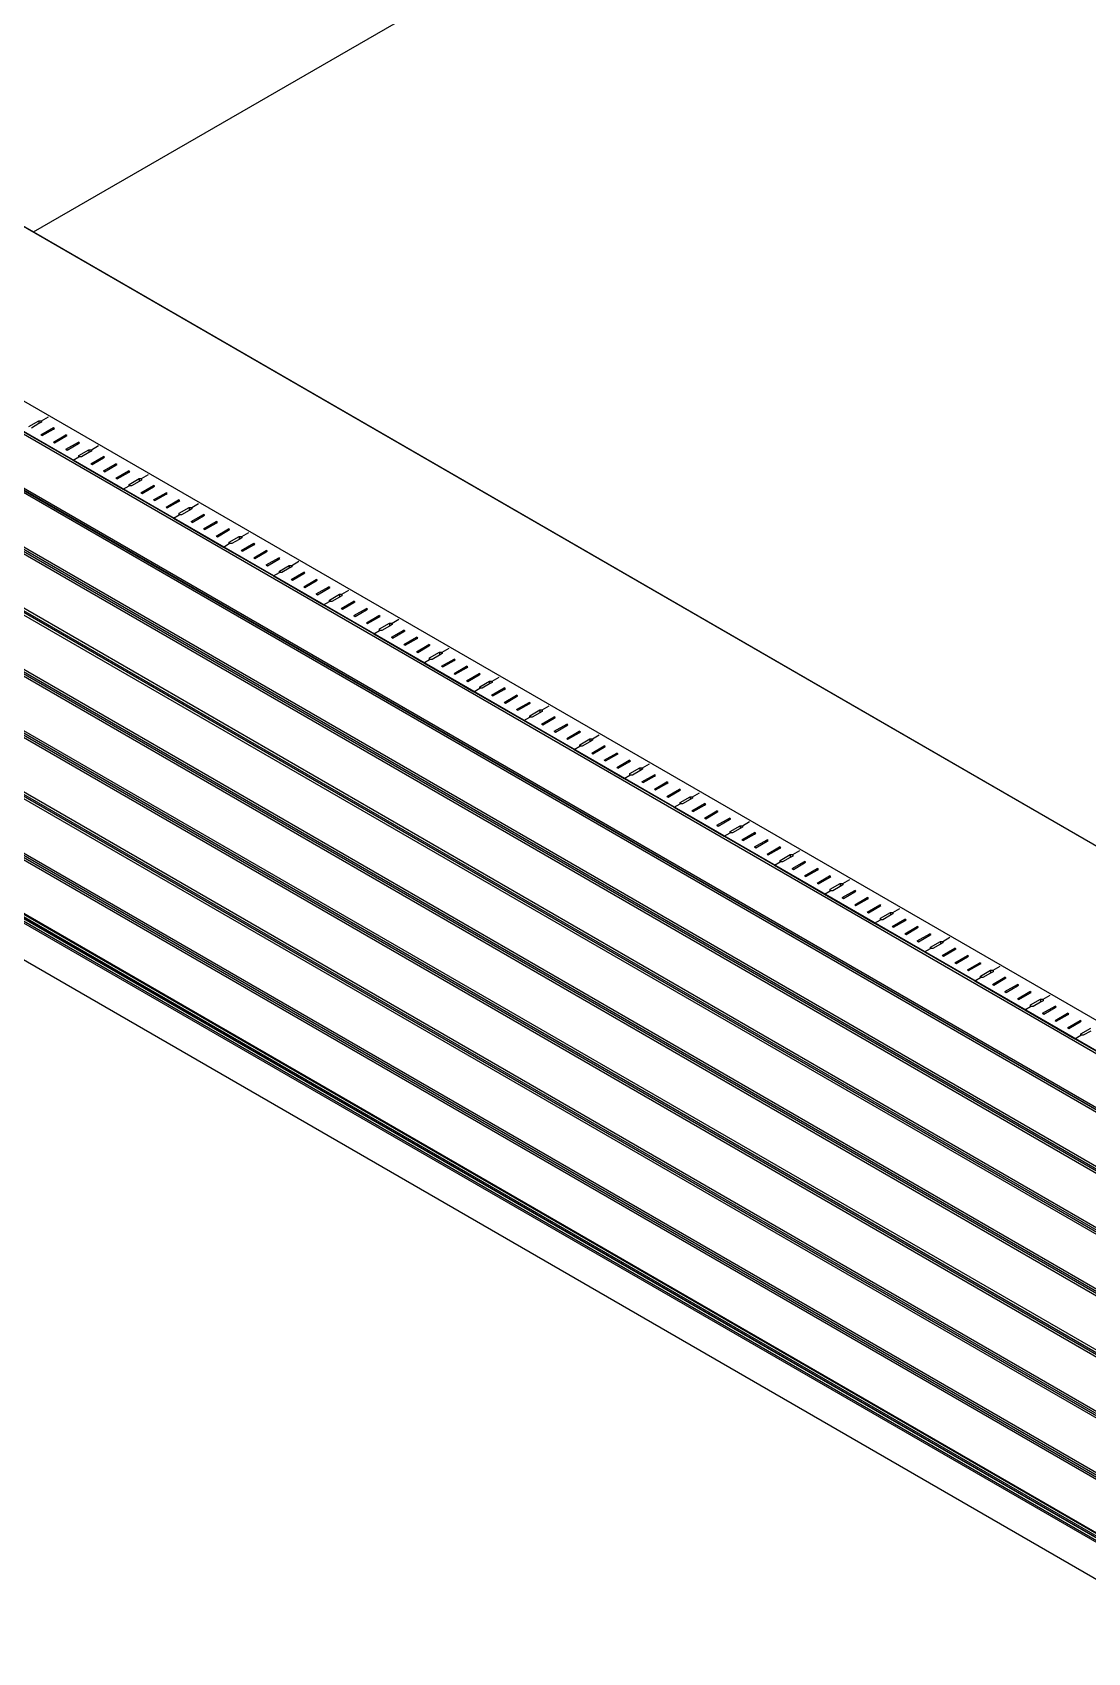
# Model space of a CAD drawing. Header units: centimetres. Extents: x -292707 to 138715, y -53922 to 66277.
# Drawn here: x 87403 to 89190, y -19781 to -17036 of the extents above; entities that cross this region are included whole.
import ezdxf

# ---------------------------------------------------------------- set-up
doc = ezdxf.new("R2010")
doc.units = ezdxf.units.CM
doc.layers.add('A-ALINE-7', color=119, linetype='Continuous')

# ---------------------------------------------------------------- blocks, each defined once
blk = doc.blocks.new('A$Cbf84a4b9')
at = {"layer": 'A-ALINE-7'}
for p, q in [((6160.1, 3129.1), (11003.8, 5925.6)), ((2419.5, 5288.7), (6160.1, 3129.1)), ((2419.5, 5288.7), (9900.7, 969.4)), ((2908.9, 4710.5), (8898.9, 1252.1)), ((2852, 4692), (8867, 1219.2)), ((2857.8, 4683.7), (8852.3, 1222.8)), ((2759, 4642), (8779.8, 1165.9)), ((2762.6, 4644), (8783.2, 1168)), ((2771.1, 4638.3), (8773.1, 1173)), ((2774.8, 4640.2), (8776.5, 1175.1)), ((2666, 4592), (8692.6, 1112.5)), ((2669.7, 4593.9), (8696, 1114.6)), ((2680.6, 4590.9), (8690.6, 1121)), ((2684.3, 4592.8), (8694, 1123.2)), ((2573.1, 4541.9), (8605.4, 1059.2)), ((2576.8, 4543.9), (8608.8, 1061.3)), ((2586.5, 4541.5), (8604.6, 1067)), ((2590.2, 4543.5), (8608, 1069.1)), ((2480.2, 4491.8), (8518.1, 1005.9)), ((2483.9, 4493.8), (8521.5, 1008)), ((2492.3, 4492.2), (8518.7, 1012.9)), ((2496, 4494.2), (8522.1, 1015)), ((2387.4, 4441.7), (8430.8, 952.6)), ((2391.1, 4443.7), (8434.2, 954.7)), ((2398.2, 4442.9), (8432.7, 958.8)), ((2401.9, 4444.8), (8436.1, 960.9)), ((2294.6, 4391.6), (8343.4, 899.3)), ((2298.3, 4393.6), (8346.9, 901.4)), ((2304, 4393.5), (8346.8, 904.7)), ((2307.7, 4395.5), (8350.2, 906.9)), ((2201.9, 4341.5), (8256, 846.1)), ((2205.5, 4343.4), (8259.5, 848.2)), ((2209.8, 4344.2), (8260.8, 850.7)), ((2213.5, 4346.2), (8264.2, 852.8)), ((2109.2, 4291.3), (8168.6, 792.9)), ((2112.8, 4293.3), (8172.1, 795)), ((2115.7, 4294.9), (8174.9, 796.6)), ((2115.7, 4292.4), (8174.9, 794.1)), ((2115.7, 4284.3), (8174.9, 786)), ((2119.4, 4296.8), (8178.3, 798.7)), ((2120.9, 4297.6), (8179.6, 799.6)), ((8174.9, 722.9), (2115.7, 4221.2)), ((6160.1, 3129.1), (7940.9, 4157.2)), ((6160.1, 3129.1), (9900.7, 969.4)), ((6152.5, 2799.6), (6169.5, 2809.4)), ((6169.5, 2804.5), (6156.7, 2797.1)), ((6169.5, 2809.4), (6173.7, 2809.4)), ((6169.5, 2809.4), (6169.5, 2804.5)), ((6173.7, 2806.9), (6169.5, 2804.5)), ((6173.7, 2809.4), (6185.6, 2816.2)), ((6173.7, 2809.4), (6173.7, 2806.9)), ((6142.6, 2791.4), (6227.4, 2742.4)), ((6172.6, 2785.5), (6193.9, 2797.8)), ((6172.6, 2785.5), (6174.8, 2784.3)), ((6174.8, 2784.3), (6193.9, 2795.3)), ((6196, 2796.5), (6193.9, 2797.8)), ((6193.9, 2797.8), (6193.9, 2795.3)), ((6193.9, 2795.3), (6196, 2796.5)), ((6193.9, 2773.3), (6215.1, 2785.5)), ((6193.9, 2773.3), (6196, 2772)), ((6196, 2772), (6215.1, 2783.1)), ((6217.2, 2784.3), (6215.1, 2785.5)), ((6215.1, 2785.5), (6215.1, 2783.1)), ((6215.1, 2783.1), (6217.2, 2784.3)), ((6215.1, 2761), (6236.3, 2773.3)), ((6238.4, 2772), (6236.3, 2773.3)), ((6236.3, 2773.3), (6236.3, 2770.8)), ((6236.3, 2770.8), (6238.4, 2772)), ((6215.1, 2761), (6217.2, 2759.8)), ((6217.2, 2759.8), (6236.3, 2770.8)), ((6227.4, 2742.4), (6237.3, 2748.2)), ((6237.3, 2750.6), (6254.3, 2760.4)), ((6237.3, 2748.2), (6237.3, 2750.6)), ((6241.6, 2748.2), (6237.3, 2748.2)), ((6254.3, 2755.5), (6241.6, 2748.2)), ((6254.3, 2760.4), (6258.6, 2760.4)), ((6254.3, 2760.4), (6254.3, 2755.5)), ((6258.6, 2758), (6254.3, 2755.5)), ((6257.5, 2736.5), (6278.7, 2748.8)), ((6258.6, 2760.4), (6270.4, 2767.2)), ((6258.6, 2760.4), (6258.6, 2758)), ((6259.6, 2735.3), (6278.7, 2746.3)), ((6280.8, 2747.5), (6278.7, 2748.8)), ((6278.7, 2748.8), (6278.7, 2746.3)), ((6278.7, 2746.3), (6280.8, 2747.5)), ((6227.4, 2742.4), (6312.3, 2693.4)), ((6257.5, 2736.5), (6259.6, 2735.3)), ((6278.7, 2724.3), (6299.9, 2736.5)), ((6278.7, 2724.3), (6280.8, 2723)), ((6280.8, 2723), (6299.9, 2734.1)), ((6302, 2735.3), (6299.9, 2736.5)), ((6299.9, 2736.5), (6299.9, 2734.1)), ((6299.9, 2734.1), (6302, 2735.3)), ((6299.9, 2712), (6321.1, 2724.3)), ((6302, 2710.8), (6321.1, 2721.8)), ((6323.3, 2723), (6321.1, 2724.3)), ((6321.1, 2724.3), (6321.1, 2721.8)), ((6321.1, 2721.8), (6323.3, 2723)), ((6343.4, 2711.4), (6355.3, 2718.3)), ((6299.9, 2712), (6302, 2710.8)), ((6312.3, 2693.4), (6322.2, 2699.2)), ((6312.3, 2693.4), (6397.2, 2644.5)), ((6322.2, 2701.6), (6339.2, 2711.4)), ((6322.2, 2699.2), (6322.2, 2701.6)), ((6326.4, 2699.2), (6322.2, 2699.2)), ((6339.2, 2706.5), (6326.4, 2699.2)), ((6339.2, 2711.4), (6343.4, 2711.4)), ((6339.2, 2711.4), (6339.2, 2706.5)), ((6343.4, 2709), (6339.2, 2706.5)), ((6342.4, 2687.5), (6363.6, 2699.8)), ((6343.4, 2711.4), (6343.4, 2709)), ((6344.5, 2686.3), (6363.6, 2697.3)), ((6365.7, 2698.6), (6363.6, 2699.8)), ((6363.6, 2699.8), (6363.6, 2697.3)), ((6363.6, 2697.3), (6365.7, 2698.6)), ((6342.4, 2687.5), (6344.5, 2686.3)), ((6363.6, 2675.3), (6384.8, 2687.5)), ((6363.6, 2675.3), (6365.7, 2674.1)), ((6365.7, 2674.1), (6384.8, 2685.1)), ((6386.9, 2686.3), (6384.8, 2687.5)), ((6384.8, 2687.5), (6384.8, 2685.1)), ((6384.8, 2685.1), (6386.9, 2686.3)), ((6384.8, 2663), (6406, 2675.3)), ((6384.8, 2663), (6386.9, 2661.8)), ((6386.9, 2661.8), (6406, 2672.8)), ((6408.1, 2674.1), (6406, 2675.3)), ((6406, 2675.3), (6406, 2672.8)), ((6406, 2672.8), (6408.1, 2674.1)), ((6407.1, 2652.6), (6424, 2662.4)), ((6424, 2662.4), (6428.3, 2662.4)), ((6424, 2662.4), (6424, 2657.5)), ((6428.3, 2662.4), (6440.1, 2669.3)), ((6428.3, 2662.4), (6428.3, 2660)), ((6397.2, 2644.5), (6407.1, 2650.2)), ((6397.2, 2644.5), (6482, 2595.5)), ((6407.1, 2650.2), (6407.1, 2652.6)), ((6411.3, 2650.2), (6407.1, 2650.2)), ((6424, 2657.5), (6411.3, 2650.2)), ((6428.3, 2660), (6424, 2657.5)), ((6427.2, 2638.5), (6448.4, 2650.8)), ((6427.2, 2638.5), (6429.3, 2637.3)), ((6429.3, 2637.3), (6448.4, 2648.3)), ((6450.5, 2649.6), (6448.4, 2650.8)), ((6448.4, 2650.8), (6448.4, 2648.3)), ((6448.4, 2648.3), (6450.5, 2649.6)), ((6448.4, 2626.3), (6469.6, 2638.5)), ((6450.5, 2625.1), (6469.6, 2636.1)), ((6471.8, 2637.3), (6469.6, 2638.5)), ((6469.6, 2638.5), (6469.6, 2636.1)), ((6469.6, 2636.1), (6471.8, 2637.3)), ((6448.4, 2626.3), (6450.5, 2625.1)), ((6469.6, 2614), (6490.8, 2626.3)), ((6469.6, 2614), (6471.8, 2612.8)), ((6471.8, 2612.8), (6490.8, 2623.8)), ((6493, 2625.1), (6490.8, 2626.3)), ((6490.8, 2626.3), (6490.8, 2623.8)), ((6490.8, 2623.8), (6493, 2625.1)), ((6491.9, 2603.6), (6508.9, 2613.4)), ((6508.9, 2608.5), (6496.1, 2601.2)), ((6508.9, 2613.4), (6513.1, 2613.4)), ((6508.9, 2613.4), (6508.9, 2608.5)), ((6513.1, 2611), (6508.9, 2608.5)), ((6513.1, 2613.4), (6525, 2620.3)), ((6513.1, 2613.4), (6513.1, 2611)), ((6482, 2595.5), (6491.9, 2601.2)), ((6482, 2595.5), (6566.9, 2546.5)), ((6491.9, 2601.2), (6491.9, 2603.6)), ((6496.1, 2601.2), (6491.9, 2601.2)), ((6512.1, 2589.5), (6533.3, 2601.8)), ((6512.1, 2589.5), (6514.2, 2588.3)), ((6514.2, 2588.3), (6533.3, 2599.3)), ((6535.4, 2600.6), (6533.3, 2601.8)), ((6533.3, 2601.8), (6533.3, 2599.3)), ((6533.3, 2599.3), (6535.4, 2600.6)), ((6533.3, 2577.3), (6554.5, 2589.5)), ((6535.4, 2576.1), (6554.5, 2587.1)), ((6556.6, 2588.3), (6554.5, 2589.5)), ((6554.5, 2589.5), (6554.5, 2587.1)), ((6554.5, 2587.1), (6556.6, 2588.3)), ((6533.3, 2577.3), (6535.4, 2576.1)), ((6554.5, 2565.1), (6575.7, 2577.3)), ((6554.5, 2565.1), (6556.6, 2563.8)), ((6556.6, 2563.8), (6575.7, 2574.9)), ((6577.8, 2576.1), (6575.7, 2577.3)), ((6575.7, 2577.3), (6575.7, 2574.9)), ((6575.7, 2574.9), (6577.8, 2576.1)), ((6576.8, 2554.6), (6593.7, 2564.4)), ((6576.8, 2552.2), (6576.8, 2554.6)), ((6593.7, 2559.5), (6581, 2552.2)), ((6593.7, 2564.4), (6598, 2564.4)), ((6593.7, 2564.4), (6593.7, 2559.5)), ((6598, 2562), (6593.7, 2559.5)), ((6596.9, 2540.6), (6618.1, 2552.8)), ((6598, 2564.4), (6609.8, 2571.3)), ((6598, 2564.4), (6598, 2562)), ((6620.2, 2551.6), (6618.1, 2552.8)), ((6618.1, 2552.8), (6618.1, 2550.4)), ((6566.9, 2546.5), (6576.8, 2552.2)), ((6566.9, 2546.5), (6651.7, 2497.5)), ((6581, 2552.2), (6576.8, 2552.2)), ((6596.9, 2540.6), (6599, 2539.3)), ((6599, 2539.3), (6618.1, 2550.4)), ((6618.1, 2550.4), (6620.2, 2551.6)), ((6618.1, 2528.3), (6639.3, 2540.6)), ((6618.1, 2528.3), (6620.2, 2527.1)), ((6620.2, 2527.1), (6639.3, 2538.1)), ((6641.5, 2539.3), (6639.3, 2540.6)), ((6639.3, 2540.6), (6639.3, 2538.1)), ((6639.3, 2538.1), (6641.5, 2539.3)), ((6639.3, 2516.1), (6660.5, 2528.3)), ((6641.5, 2514.8), (6660.5, 2525.9)), ((6662.7, 2527.1), (6660.5, 2528.3)), ((6660.5, 2528.3), (6660.5, 2525.9)), ((6660.5, 2525.9), (6662.7, 2527.1)), ((6639.3, 2516.1), (6641.5, 2514.8)), ((6651.7, 2497.5), (6661.6, 2503.2)), ((6651.7, 2497.5), (6736.6, 2448.5)), ((6661.6, 2505.7), (6678.6, 2515.5)), ((6661.6, 2503.2), (6661.6, 2505.7)), ((6665.9, 2503.2), (6661.6, 2503.2)), ((6678.6, 2510.6), (6665.9, 2503.2)), ((6678.6, 2515.5), (6682.8, 2515.5)), ((6678.6, 2515.5), (6678.6, 2510.6)), ((6682.8, 2513), (6678.6, 2510.6)), ((6681.8, 2491.6), (6703, 2503.8)), ((6682.8, 2515.5), (6694.7, 2522.3)), ((6682.8, 2515.5), (6682.8, 2513)), ((6683.9, 2490.3), (6703, 2501.4)), ((6705.1, 2502.6), (6703, 2503.8)), ((6703, 2503.8), (6703, 2501.4)), ((6703, 2501.4), (6705.1, 2502.6)), ((6681.8, 2491.6), (6683.9, 2490.3)), ((6703, 2479.3), (6724.2, 2491.6)), ((6703, 2479.3), (6705.1, 2478.1)), ((6705.1, 2478.1), (6724.2, 2489.1)), ((6726.3, 2490.3), (6724.2, 2491.6)), ((6724.2, 2491.6), (6724.2, 2489.1)), ((6724.2, 2489.1), (6726.3, 2490.3)), ((6724.2, 2467.1), (6745.4, 2479.3)), ((6726.3, 2465.8), (6745.4, 2476.9)), ((6747.5, 2478.1), (6745.4, 2479.3)), ((6745.4, 2479.3), (6745.4, 2476.9)), ((6745.4, 2476.9), (6747.5, 2478.1)), ((6767.7, 2466.5), (6779.5, 2473.3)), ((6724.2, 2467.1), (6726.3, 2465.8)), ((6736.6, 2448.5), (6746.5, 2454.2)), ((6736.6, 2448.5), (6821.4, 2399.5)), ((6746.5, 2456.7), (6763.4, 2466.5)), ((6746.5, 2454.2), (6746.5, 2456.7)), ((6750.7, 2454.2), (6746.5, 2454.2)), ((6763.4, 2461.6), (6750.7, 2454.2)), ((6763.4, 2466.5), (6767.7, 2466.5)), ((6763.4, 2466.5), (6763.4, 2461.6)), ((6767.7, 2464), (6763.4, 2461.6)), ((6766.6, 2442.6), (6787.8, 2454.8)), ((6766.6, 2442.6), (6768.7, 2441.4)), ((6767.7, 2466.5), (6767.7, 2464)), ((6768.7, 2441.4), (6787.8, 2452.4)), ((6790, 2453.6), (6787.8, 2454.8)), ((6787.8, 2454.8), (6787.8, 2452.4)), ((6787.8, 2452.4), (6790, 2453.6)), ((6787.8, 2430.3), (6809, 2442.6)), ((6811.2, 2441.4), (6809, 2442.6)), ((6809, 2442.6), (6809, 2440.1)), ((6787.8, 2430.3), (6790, 2429.1)), ((6790, 2429.1), (6809, 2440.1)), ((6809, 2440.1), (6811.2, 2441.4)), ((6809, 2418.1), (6830.3, 2430.3)), ((6809, 2418.1), (6811.2, 2416.9)), ((6811.2, 2416.9), (6830.3, 2427.9)), ((6832.4, 2429.1), (6830.3, 2430.3)), ((6830.3, 2430.3), (6830.3, 2427.9)), ((6830.3, 2427.9), (6832.4, 2429.1)), ((6831.3, 2407.7), (6848.3, 2417.5)), ((6848.3, 2417.5), (6852.5, 2417.5)), ((6848.3, 2417.5), (6848.3, 2412.6)), ((6852.5, 2415), (6848.3, 2412.6)), ((6852.5, 2417.5), (6864.4, 2424.3)), ((6852.5, 2417.5), (6852.5, 2415)), ((6821.4, 2399.5), (6831.3, 2405.2)), ((6821.4, 2399.5), (6906.3, 2350.5)), ((6831.3, 2405.2), (6831.3, 2407.7)), ((6835.6, 2405.2), (6831.3, 2405.2)), ((6848.3, 2412.6), (6835.6, 2405.2)), ((6851.5, 2393.6), (6872.7, 2405.8)), ((6851.5, 2393.6), (6853.6, 2392.4)), ((6853.6, 2392.4), (6872.7, 2403.4)), ((6874.8, 2404.6), (6872.7, 2405.8)), ((6872.7, 2405.8), (6872.7, 2403.4)), ((6872.7, 2403.4), (6874.8, 2404.6)), ((6872.7, 2381.3), (6893.9, 2393.6)), ((6874.8, 2380.1), (6893.9, 2391.1)), ((6896, 2392.4), (6893.9, 2393.6)), ((6893.9, 2393.6), (6893.9, 2391.1)), ((6893.9, 2391.1), (6896, 2392.4)), ((6872.7, 2381.3), (6874.8, 2380.1)), ((6893.9, 2369.1), (6915.1, 2381.3)), ((6893.9, 2369.1), (6896, 2367.9)), ((6896, 2367.9), (6915.1, 2378.9)), ((6917.2, 2380.1), (6915.1, 2381.3)), ((6915.1, 2381.3), (6915.1, 2378.9)), ((6915.1, 2378.9), (6917.2, 2380.1)), ((6916.2, 2358.7), (6933.1, 2368.5)), ((6933.1, 2363.6), (6920.4, 2356.2)), ((6933.1, 2368.5), (6937.4, 2368.5)), ((6933.1, 2368.5), (6933.1, 2363.6)), ((6937.4, 2366), (6933.1, 2363.6)), ((6937.4, 2368.5), (6949.2, 2375.3)), ((6937.4, 2368.5), (6937.4, 2366)), ((6906.3, 2350.5), (6916.2, 2356.2)), ((6906.3, 2350.5), (6991.1, 2301.5)), ((6916.2, 2356.2), (6916.2, 2358.7)), ((6920.4, 2356.2), (6916.2, 2356.2)), ((6936.3, 2344.6), (6957.5, 2356.8)), ((6936.3, 2344.6), (6938.4, 2343.4)), ((6938.4, 2343.4), (6957.5, 2354.4)), ((6959.7, 2355.6), (6957.5, 2356.8)), ((6957.5, 2356.8), (6957.5, 2354.4)), ((6957.5, 2354.4), (6959.7, 2355.6)), ((6957.5, 2332.4), (6978.7, 2344.6)), ((6959.7, 2331.1), (6978.7, 2342.2)), ((6980.9, 2343.4), (6978.7, 2344.6)), ((6978.7, 2344.6), (6978.7, 2342.2)), ((6978.7, 2342.2), (6980.9, 2343.4)), ((6957.5, 2332.4), (6959.7, 2331.1)), ((6978.7, 2320.1), (7000, 2332.4)), ((6978.7, 2320.1), (6980.9, 2318.9)), ((6980.9, 2318.9), (7000, 2329.9)), ((6991.1, 2301.5), (7001, 2307.2)), ((7002.1, 2331.1), (7000, 2332.4)), ((7000, 2332.4), (7000, 2329.9)), ((7000, 2329.9), (7002.1, 2331.1)), ((7001, 2309.7), (7018, 2319.5)), ((7001, 2307.2), (7001, 2309.7)), ((7005.3, 2307.2), (7001, 2307.2)), ((7018, 2314.6), (7005.3, 2307.2)), ((7018, 2319.5), (7022.2, 2319.5)), ((7018, 2319.5), (7018, 2314.6)), ((7022.2, 2317), (7018, 2314.6)), ((7021.2, 2295.6), (7042.4, 2307.9)), ((7022.2, 2319.5), (7034.1, 2326.3)), ((7022.2, 2319.5), (7022.2, 2317)), ((7023.3, 2294.4), (7042.4, 2305.4)), ((7044.5, 2306.6), (7042.4, 2307.9)), ((7042.4, 2307.9), (7042.4, 2305.4)), ((7042.4, 2305.4), (7044.5, 2306.6)), ((6991.1, 2301.5), (7076, 2252.5)), ((7021.2, 2295.6), (7023.3, 2294.4)), ((7042.4, 2283.4), (7063.6, 2295.6)), ((7042.4, 2283.4), (7044.5, 2282.1)), ((7044.5, 2282.1), (7063.6, 2293.2)), ((7065.7, 2294.4), (7063.6, 2295.6)), ((7063.6, 2295.6), (7063.6, 2293.2)), ((7063.6, 2293.2), (7065.7, 2294.4)), ((7063.6, 2271.1), (7084.8, 2283.4)), ((7065.7, 2269.9), (7084.8, 2280.9)), ((7086.9, 2282.1), (7084.8, 2283.4)), ((7084.8, 2283.4), (7084.8, 2280.9)), ((7084.8, 2280.9), (7086.9, 2282.1)), ((7063.6, 2271.1), (7065.7, 2269.9)), ((7076, 2252.5), (7085.9, 2258.3)), ((7076, 2252.5), (7160.8, 2203.6)), ((7085.9, 2260.7), (7102.8, 2270.5)), ((7085.9, 2258.3), (7085.9, 2260.7)), ((7090.1, 2258.3), (7085.9, 2258.3)), ((7102.8, 2265.6), (7090.1, 2258.3)), ((7102.8, 2270.5), (7107.1, 2270.5)), ((7102.8, 2270.5), (7102.8, 2265.6)), ((7107.1, 2268.1), (7102.8, 2265.6)), ((7106, 2246.6), (7127.2, 2258.9)), ((7107.1, 2270.5), (7118.9, 2277.3)), ((7107.1, 2270.5), (7107.1, 2268.1)), ((7108.1, 2245.4), (7127.2, 2256.4)), ((7129.4, 2257.6), (7127.2, 2258.9)), ((7127.2, 2258.9), (7127.2, 2256.4)), ((7127.2, 2256.4), (7129.4, 2257.6)), ((7106, 2246.6), (7108.1, 2245.4)), ((7127.2, 2234.4), (7148.5, 2246.6)), ((7127.2, 2234.4), (7129.4, 2233.1)), ((7129.4, 2233.1), (7148.5, 2244.2)), ((7150.6, 2245.4), (7148.5, 2246.6)), ((7148.5, 2246.6), (7148.5, 2244.2)), ((7148.5, 2244.2), (7150.6, 2245.4)), ((7148.5, 2222.1), (7169.7, 2234.4)), ((7150.6, 2220.9), (7169.7, 2231.9)), ((7171.8, 2233.1), (7169.7, 2234.4)), ((7169.7, 2234.4), (7169.7, 2231.9)), ((7169.7, 2231.9), (7171.8, 2233.1)), ((7191.9, 2221.5), (7203.8, 2228.4)), ((7148.5, 2222.1), (7150.6, 2220.9)), ((7160.8, 2203.6), (7170.7, 2209.3)), ((7160.8, 2203.6), (7245.7, 2154.6)), ((7170.7, 2211.7), (7187.7, 2221.5)), ((7170.7, 2209.3), (7170.7, 2211.7)), ((7175, 2209.3), (7170.7, 2209.3)), ((7187.7, 2216.6), (7175, 2209.3)), ((7187.7, 2221.5), (7191.9, 2221.5)), ((7187.7, 2221.5), (7187.7, 2216.6)), ((7191.9, 2219.1), (7187.7, 2216.6)), ((7190.9, 2197.6), (7212.1, 2209.9)), ((7190.9, 2197.6), (7193, 2196.4)), ((7191.9, 2221.5), (7191.9, 2219.1)), ((7193, 2196.4), (7212.1, 2207.4)), ((7214.2, 2208.7), (7212.1, 2209.9)), ((7212.1, 2209.9), (7212.1, 2207.4)), ((7212.1, 2207.4), (7214.2, 2208.7)), ((7212.1, 2185.4), (7233.3, 2197.6)), ((7235.4, 2196.4), (7233.3, 2197.6)), ((7233.3, 2197.6), (7233.3, 2195.2)), ((7233.3, 2195.2), (7235.4, 2196.4)), ((7212.1, 2185.4), (7214.2, 2184.2)), ((7214.2, 2184.2), (7233.3, 2195.2)), ((7233.3, 2173.1), (7254.5, 2185.4)), ((7233.3, 2173.1), (7235.4, 2171.9)), ((7235.4, 2171.9), (7254.5, 2182.9)), ((7256.6, 2184.2), (7254.5, 2185.4)), ((7254.5, 2185.4), (7254.5, 2182.9)), ((7254.5, 2182.9), (7256.6, 2184.2)), ((7255.6, 2162.7), (7272.6, 2172.5)), ((7272.6, 2172.5), (7276.8, 2172.5)), ((7272.6, 2172.5), (7272.6, 2167.6)), ((7276.8, 2170.1), (7272.6, 2167.6)), ((7276.8, 2172.5), (7288.6, 2179.4)), ((7276.8, 2172.5), (7276.8, 2170.1)), ((7245.7, 2154.6), (7255.6, 2160.3)), ((7245.7, 2154.6), (7330.5, 2105.6)), ((7255.6, 2160.3), (7255.6, 2162.7)), ((7259.8, 2160.3), (7255.6, 2160.3)), ((7272.6, 2167.6), (7259.8, 2160.3)), ((7275.7, 2148.6), (7296.9, 2160.9)), ((7275.7, 2148.6), (7277.9, 2147.4)), ((7277.9, 2147.4), (7296.9, 2158.4)), ((7299.1, 2159.7), (7296.9, 2160.9)), ((7296.9, 2160.9), (7296.9, 2158.4)), ((7296.9, 2158.4), (7299.1, 2159.7)), ((7296.9, 2136.4), (7318.2, 2148.6)), ((7299.1, 2135.2), (7318.2, 2146.2)), ((7320.3, 2147.4), (7318.2, 2148.6)), ((7318.2, 2148.6), (7318.2, 2146.2)), ((7318.2, 2146.2), (7320.3, 2147.4)), ((7296.9, 2136.4), (7299.1, 2135.2)), ((7318.2, 2124.1), (7339.4, 2136.4)), ((7318.2, 2124.1), (7320.3, 2122.9)), ((7320.3, 2122.9), (7339.4, 2133.9)), ((7341.5, 2135.2), (7339.4, 2136.4)), ((7339.4, 2136.4), (7339.4, 2133.9)), ((7339.4, 2133.9), (7341.5, 2135.2)), ((7340.4, 2113.7), (7357.4, 2123.5)), ((7340.4, 2111.3), (7340.4, 2113.7)), ((7357.4, 2118.6), (7344.7, 2111.3)), ((7357.4, 2123.5), (7361.6, 2123.5)), ((7357.4, 2123.5), (7357.4, 2118.6)), ((7361.6, 2121.1), (7357.4, 2118.6)), ((7361.6, 2123.5), (7373.5, 2130.4)), ((7361.6, 2123.5), (7361.6, 2121.1)), ((7330.5, 2105.6), (7340.4, 2111.3)), ((7330.5, 2105.6), (7415.4, 2056.6)), ((7344.7, 2111.3), (7340.4, 2111.3)), ((7360.6, 2099.7), (7381.8, 2111.9)), ((7360.6, 2099.7), (7362.7, 2098.4)), ((7362.7, 2098.4), (7381.8, 2109.4)), ((7383.9, 2110.7), (7381.8, 2111.9)), ((7381.8, 2111.9), (7381.8, 2109.4)), ((7381.8, 2109.4), (7383.9, 2110.7)), ((7381.8, 2087.4), (7403, 2099.7)), ((7381.8, 2087.4), (7383.9, 2086.2)), ((7383.9, 2086.2), (7403, 2097.2)), ((7405.1, 2098.4), (7403, 2099.7)), ((7403, 2099.7), (7403, 2097.2)), ((7403, 2097.2), (7405.1, 2098.4)), ((7403, 2075.2), (7424.2, 2087.4)), ((7426.3, 2086.2), (7424.2, 2087.4)), ((7424.2, 2087.4), (7424.2, 2085)), ((7424.2, 2085), (7426.3, 2086.2)), ((7403, 2075.2), (7405.1, 2073.9)), ((7405.1, 2073.9), (7424.2, 2085)), ((7415.4, 2056.6), (7425.3, 2062.3)), ((7425.3, 2064.7), (7442.3, 2074.5)), ((7425.3, 2062.3), (7425.3, 2064.7)), ((7429.5, 2062.3), (7425.3, 2062.3)), ((7442.3, 2069.6), (7429.5, 2062.3)), ((7442.3, 2074.5), (7446.5, 2074.5)), ((7442.3, 2074.5), (7442.3, 2069.6)), ((7446.5, 2072.1), (7442.3, 2069.6)), ((7445.4, 2050.7), (7466.7, 2062.9)), ((7446.5, 2074.5), (7458.4, 2081.4)), ((7446.5, 2074.5), (7446.5, 2072.1)), ((7447.6, 2049.4), (7466.7, 2060.5)), ((7468.8, 2061.7), (7466.7, 2062.9)), ((7466.7, 2062.9), (7466.7, 2060.5)), ((7466.7, 2060.5), (7468.8, 2061.7)), ((7415.4, 2056.6), (7500.2, 2007.6)), ((7445.4, 2050.7), (7447.6, 2049.4)), ((7466.7, 2038.4), (7487.9, 2050.7)), ((7466.7, 2038.4), (7468.8, 2037.2)), ((7468.8, 2037.2), (7487.9, 2048.2)), ((7490, 2049.4), (7487.9, 2050.7)), ((7487.9, 2050.7), (7487.9, 2048.2)), ((7487.9, 2048.2), (7490, 2049.4)), ((7487.9, 2026.2), (7509.1, 2038.4)), ((7490, 2024.9), (7509.1, 2036)), ((7511.2, 2037.2), (7509.1, 2038.4)), ((7509.1, 2038.4), (7509.1, 2036)), ((7509.1, 2036), (7511.2, 2037.2)), ((7531.4, 2025.6), (7543.2, 2032.4)), ((7487.9, 2026.2), (7490, 2024.9)), ((7500.2, 2007.6), (7510.1, 2013.3)), ((7500.2, 2007.6), (7585.1, 1958.6)), ((7510.1, 2015.8), (7527.1, 2025.6)), ((7510.1, 2013.3), (7510.1, 2015.8)), ((7514.4, 2013.3), (7510.1, 2013.3)), ((7527.1, 2020.7), (7514.4, 2013.3)), ((7527.1, 2025.6), (7531.4, 2025.6)), ((7527.1, 2025.6), (7527.1, 2020.7)), ((7531.4, 2023.1), (7527.1, 2020.7)), ((7530.3, 2001.7), (7551.5, 2013.9)), ((7531.4, 2025.6), (7531.4, 2023.1)), ((7532.4, 2000.4), (7551.5, 2011.5)), ((7553.6, 2012.7), (7551.5, 2013.9)), ((7551.5, 2013.9), (7551.5, 2011.5)), ((7551.5, 2011.5), (7553.6, 2012.7)), ((7530.3, 2001.7), (7532.4, 2000.4)), ((7551.5, 1989.4), (7572.7, 2001.7)), ((7551.5, 1989.4), (7553.6, 1988.2)), ((7553.6, 1988.2), (7572.7, 1999.2)), ((7574.8, 2000.4), (7572.7, 2001.7)), ((7572.7, 2001.7), (7572.7, 1999.2)), ((7572.7, 1999.2), (7574.8, 2000.4)), ((7572.7, 1977.2), (7593.9, 1989.4)), ((7572.7, 1977.2), (7574.8, 1976)), ((7574.8, 1976), (7593.9, 1987)), ((7596.1, 1988.2), (7593.9, 1989.4)), ((7593.9, 1989.4), (7593.9, 1987)), ((7593.9, 1987), (7596.1, 1988.2)), ((7595, 1966.8), (7612, 1976.6)), ((7612, 1976.6), (7616.2, 1976.6)), ((7612, 1976.6), (7612, 1971.7)), ((7616.2, 1976.6), (7628.1, 1983.4)), ((7616.2, 1976.6), (7616.2, 1974.1)), ((7585.1, 1958.6), (7595, 1964.3)), ((7585.1, 1958.6), (7669.9, 1909.6)), ((7595, 1964.3), (7595, 1966.8)), ((7599.2, 1964.3), (7595, 1964.3)), ((7612, 1971.7), (7599.2, 1964.3)), ((7616.2, 1974.1), (7612, 1971.7)), ((7615.1, 1952.7), (7636.4, 1964.9)), ((7615.1, 1952.7), (7617.3, 1951.5)), ((7617.3, 1951.5), (7636.4, 1962.5)), ((7638.5, 1963.7), (7636.4, 1964.9)), ((7636.4, 1964.9), (7636.4, 1962.5)), ((7636.4, 1962.5), (7638.5, 1963.7)), ((7636.4, 1940.4), (7657.6, 1952.7)), ((7638.5, 1939.2), (7657.6, 1950.2)), ((7659.7, 1951.5), (7657.6, 1952.7)), ((7657.6, 1952.7), (7657.6, 1950.2)), ((7657.6, 1950.2), (7659.7, 1951.5)), ((7636.4, 1940.4), (7638.5, 1939.2)), ((7657.6, 1928.2), (7678.8, 1940.4)), ((7657.6, 1928.2), (7659.7, 1927)), ((7659.7, 1927), (7678.8, 1938)), ((7680.9, 1939.2), (7678.8, 1940.4)), ((7678.8, 1940.4), (7678.8, 1938)), ((7678.8, 1938), (7680.9, 1939.2)), ((7679.8, 1917.8), (7696.8, 1927.6)), ((7696.8, 1922.7), (7684.1, 1915.3)), ((7696.8, 1927.6), (7701.1, 1927.6)), ((7696.8, 1927.6), (7696.8, 1922.7)), ((7701.1, 1925.1), (7696.8, 1922.7)), ((7701.1, 1927.6), (7712.9, 1934.4)), ((7701.1, 1927.6), (7701.1, 1925.1)), ((7669.9, 1909.6), (7679.8, 1915.3)), ((7669.9, 1909.6), (7754.8, 1860.6)), ((7679.8, 1915.3), (7679.8, 1917.8)), ((7684.1, 1915.3), (7679.8, 1915.3)), ((7700, 1903.7), (7721.2, 1915.9)), ((7700, 1903.7), (7702.1, 1902.5)), ((7702.1, 1902.5), (7721.2, 1913.5)), ((7723.3, 1914.7), (7721.2, 1915.9)), ((7721.2, 1915.9), (7721.2, 1913.5)), ((7721.2, 1913.5), (7723.3, 1914.7)), ((7721.2, 1891.4), (7742.4, 1903.7)), ((7723.3, 1890.2), (7742.4, 1901.2)), ((7744.5, 1902.5), (7742.4, 1903.7)), ((7742.4, 1903.7), (7742.4, 1901.2)), ((7742.4, 1901.2), (7744.5, 1902.5)), ((7721.2, 1891.4), (7723.3, 1890.2)), ((7742.4, 1879.2), (7763.6, 1891.4)), ((7742.4, 1879.2), (7744.5, 1878)), ((7744.5, 1878), (7763.6, 1889)), ((7754.8, 1860.6), (7764.7, 1866.3)), ((7765.8, 1890.2), (7763.6, 1891.4)), ((7763.6, 1891.4), (7763.6, 1889)), ((7763.6, 1889), (7765.8, 1890.2)), ((7764.7, 1868.8), (7781.7, 1878.6)), ((7764.7, 1866.3), (7764.7, 1868.8)), ((7768.9, 1866.3), (7764.7, 1866.3)), ((7781.7, 1873.7), (7768.9, 1866.3)), ((7781.7, 1878.6), (7785.9, 1878.6)), ((7781.7, 1878.6), (7781.7, 1873.7)), ((7785.9, 1876.1), (7781.7, 1873.7)), ((7784.8, 1854.7), (7806.1, 1866.9)), ((7785.9, 1878.6), (7797.8, 1885.4)), ((7785.9, 1878.6), (7785.9, 1876.1)), ((7808.2, 1865.7), (7806.1, 1866.9)), ((7806.1, 1866.9), (7806.1, 1864.5)), ((7754.8, 1860.6), (7839.7, 1811.6)), ((7784.8, 1854.7), (7787, 1853.5)), ((7787, 1853.5), (7806.1, 1864.5)), ((7806.1, 1864.5), (7808.2, 1865.7)), ((7806.1, 1842.5), (7827.3, 1854.7)), ((7806.1, 1842.5), (7808.2, 1841.2)), ((7808.2, 1841.2), (7827.3, 1852.3)), ((7829.4, 1853.5), (7827.3, 1854.7)), ((7827.3, 1854.7), (7827.3, 1852.3)), ((7827.3, 1852.3), (7829.4, 1853.5)), ((7827.3, 1830.2), (7848.5, 1842.5)), ((7829.4, 1829), (7848.5, 1840)), ((7850.6, 1841.2), (7848.5, 1842.5)), ((7848.5, 1842.5), (7848.5, 1840)), ((7848.5, 1840), (7850.6, 1841.2)), ((7827.3, 1830.2), (7829.4, 1829)), ((7839.7, 1811.6), (7849.5, 1817.3)), ((7839.7, 1811.6), (7924.5, 1762.6)), ((7849.5, 1819.8), (7866.5, 1829.6)), ((7849.5, 1817.3), (7849.5, 1819.8)), ((7853.8, 1817.3), (7849.5, 1817.3)), ((7866.5, 1824.7), (7853.8, 1817.3)), ((7866.5, 1829.6), (7870.8, 1829.6)), ((7866.5, 1829.6), (7866.5, 1824.7)), ((7870.8, 1827.1), (7866.5, 1824.7)), ((7869.7, 1805.7), (7890.9, 1818)), ((7870.8, 1829.6), (7882.6, 1836.4)), ((7870.8, 1829.6), (7870.8, 1827.1)), ((7871.8, 1804.5), (7890.9, 1815.5)), ((7893, 1816.7), (7890.9, 1818)), ((7890.9, 1818), (7890.9, 1815.5)), ((7890.9, 1815.5), (7893, 1816.7)), ((7869.7, 1805.7), (7871.8, 1804.5)), ((7890.9, 1793.5), (7912.1, 1805.7)), ((7890.9, 1793.5), (7893, 1792.2)), ((7893, 1792.2), (7912.1, 1803.3)), ((7914.2, 1804.5), (7912.1, 1805.7)), ((7912.1, 1805.7), (7912.1, 1803.3)), ((7912.1, 1803.3), (7914.2, 1804.5)), ((7912.1, 1781.2), (7933.3, 1793.5)), ((7914.2, 1780), (7933.3, 1791)), ((7935.5, 1792.2), (7933.3, 1793.5)), ((7933.3, 1793.5), (7933.3, 1791)), ((7933.3, 1791), (7935.5, 1792.2)), ((7912.1, 1781.2), (7914.2, 1780)), ((7924.5, 1762.6), (7934.4, 1768.4)), ((7924.5, 1762.6), (8009.4, 1713.7)), ((7934.4, 1770.8), (7951.4, 1780.6)), ((7934.4, 1768.4), (7934.4, 1770.8)), ((7938.6, 1768.4), (7934.4, 1768.4)), ((7951.4, 1775.7), (7938.6, 1768.4))]:
    blk.add_line(p, q, dxfattribs=at)

msp = doc.modelspace()

# ---------------------------------------------------------------- block references
at = {"ltscale": 5}
msp.add_blockref('A$Cbf84a4b9', (81244.2, -20503.6), dxfattribs=at)

doc.saveas('drawing.dxf')
